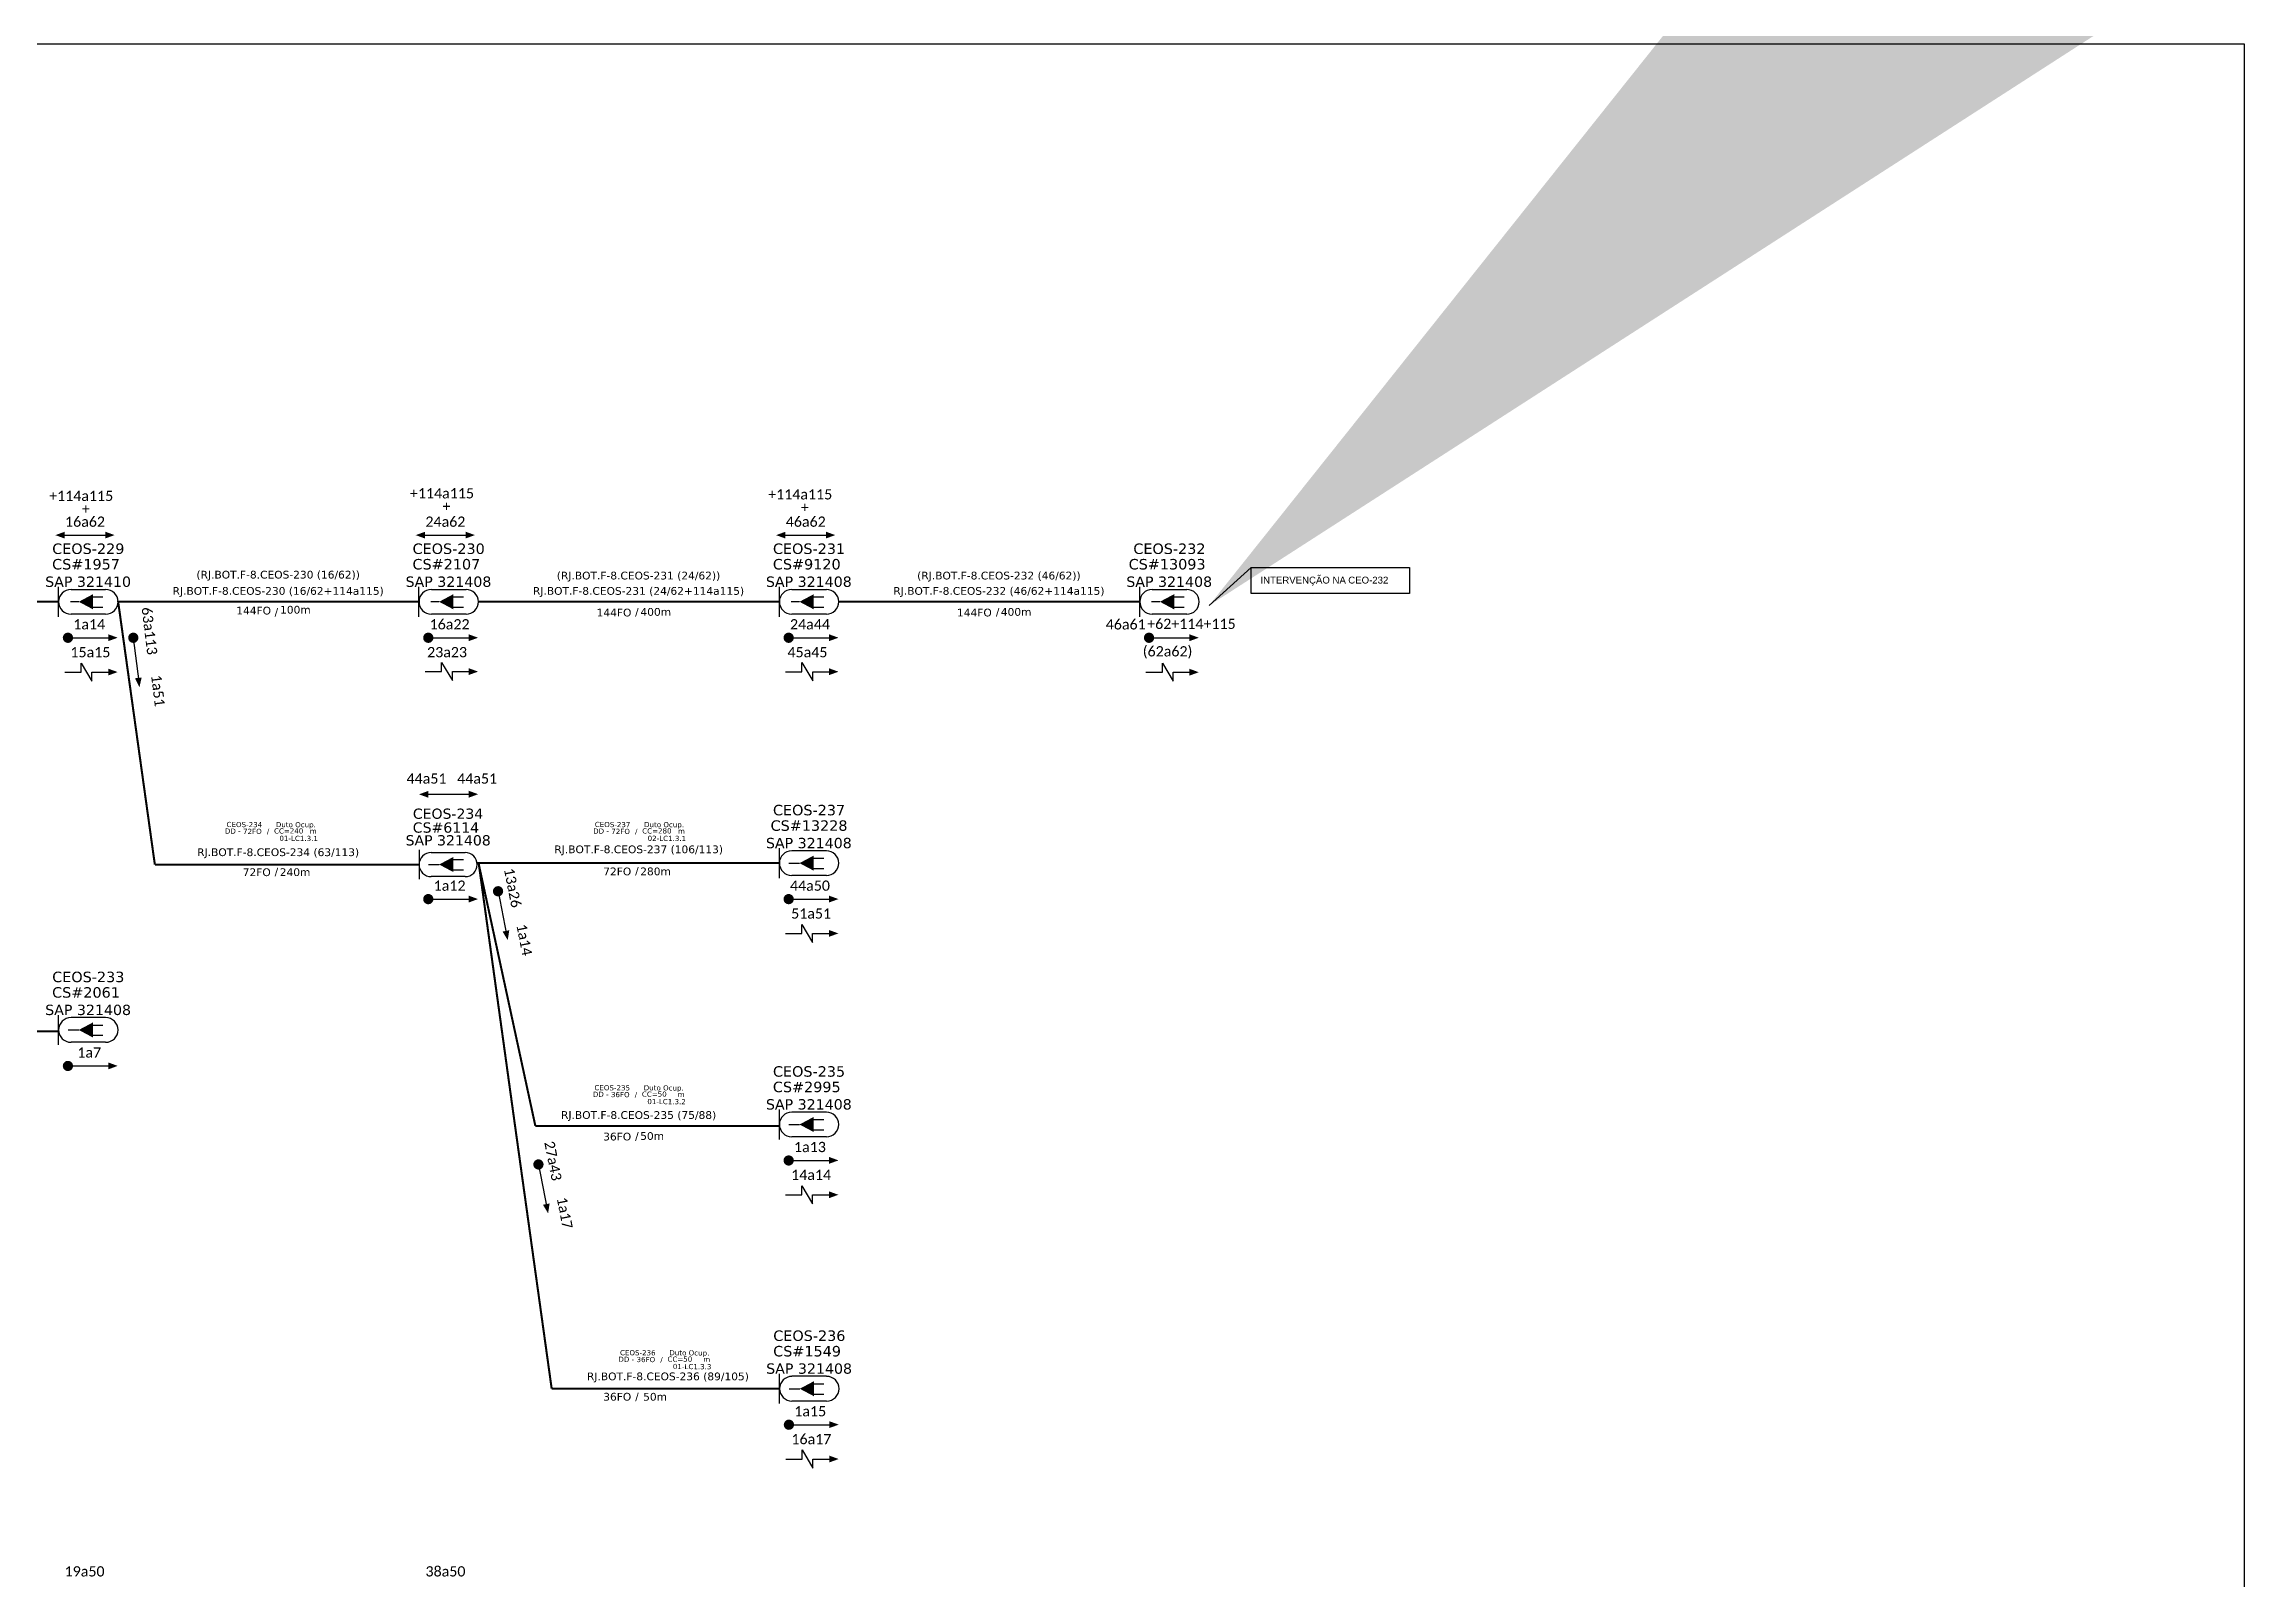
# Model space of a CAD drawing. Extents: x -4 to 1788, y 1 to 595.
# Drawn here: x 411.3 to 837.2, y 298.1 to 595.3 of the extents above; entities that cross this region are included whole.
import ezdxf
from ezdxf.enums import TextEntityAlignment as Align

# ---------------------------------------------------------------- set-up
doc = ezdxf.new("R2010")
doc.units = 0
doc.layers.add('10.4-Postes', color=1, linetype='Continuous', lineweight=0)
doc.layers.add('40.1-ETIQUETAS', color=1, linetype='Continuous', lineweight=20)
for name, color, linetype in [('20.4-CEOS', 1, 'Continuous'), ('20.5-CABO AÉREO', 1, 'Continuous'), ('20.5-CEO', 1, 'Continuous'), ('label_cabos', 7, 'Continuous'), ('SETA', 7, 'Continuous')]:
    doc.layers.add(name, color=color, linetype=linetype)
doc.styles.add('ARIAL', font='arial.ttf')
doc.styles.add('MtXpl_Calibri', font='calibri.ttf')
doc.styles.add('ROMANS', font='romans.shx')
doc.styles.add('siredit', font='verdana.ttf')
doc.dimstyles.new('CL', dxfattribs={"dimtxt": 1, "dimasz": 2, "dimexe": 0.18, "dimexo": 0.0625, "dimgap": 0.09, "dimtad": 0, "dimdec": 0, "dimrnd": 1, "dimzin": 0, "dimdsep": 46, "dimtxsty": 'siredit', "dimblk": 'NONE', "dimcen": 0, "dimse1": 1, "dimse2": 1, "dimsd1": 1, "dimsd2": 1, "dimclrt": 7, "dimadec": 0, "dimazin": 0, "dimtfac": 1, "dimtdec": 0, "dimtofl": 0, "dimtmove": 0, "dimatfit": 3, "dimfxl": 1, "dimtolj": 1, "dimtzin": 0, "dimarcsym": 0})

# ---------------------------------------------------------------- blocks, each defined once
blk = doc.blocks.new('Inst CB DT OCUP CFOA-SM-DD-S-72')
at = {"layer": 'label_cabos', "color": 0, "style": 'siredit'}
for tag, flags, p in [('ID_ATIVIDADE', 3, (1.31, 2.67)), ('FATOR', 1, (11.56, 2.55))]:
    blk.add_attdef(tag, text='', height=1, rotation=359.69, dxfattribs=dict(at, flags=flags)).set_placement(p, align=Align.MIDDLE_CENTER)
for tag, p in [('TIPO_CABO', (1.11, 0)), ('DESTINO_CABO', (3.13, 1.26)), ('CABO', (4.69, -0.05)), ('/', (7.71, -0.05)), ('LANCE', (10.41, 0.02)), ('TIPO_CABO', (13.11, 1.24)), ('UND', (16.46, 0)), ('FID', (13.65, -1.41))]:
    blk.add_attdef(tag, text='', height=1, rotation=359.69, dxfattribs=at).set_placement(p, align=Align.MIDDLE_CENTER)
blk.add_attdef('QTDE', (11.93, -0.45), '', height=1, rotation=359.69, dxfattribs=at)
blk = doc.blocks.new('Inst CB DT OCUP CFOA-SM-DD-S-36')
at = {"layer": 'label_cabos', "color": 0, "style": 'siredit'}
for tag, flags, p in [('ID_ATIVIDADE', 3, (1.31, 2.67)), ('FATOR', 1, (11.56, 2.55))]:
    blk.add_attdef(tag, text='', height=1, rotation=359.69, dxfattribs=dict(at, flags=flags)).set_placement(p, align=Align.MIDDLE_CENTER)
for tag, p in [('TIPO_CABO', (1.11, 0)), ('DESTINO_CABO', (3.13, 1.26)), ('CABO', (4.69, -0.05)), ('/', (7.71, -0.05)), ('LANCE', (10.41, 0.02)), ('TIPO_CABO', (13.11, 1.24)), ('UND', (16.46, 0)), ('FID', (13.65, -1.41))]:
    blk.add_attdef(tag, text='', height=1, rotation=359.69, dxfattribs=at).set_placement(p, align=Align.MIDDLE_CENTER)
blk.add_attdef('QTDE', (11.93, -0.45), '', height=1, rotation=359.69, dxfattribs=at)
blk = doc.blocks.new('_None')
blk = doc.blocks.new('*U112')
at = {"color": 3}
blk.add_lwpolyline([(0.0000405, 0.000041), (0.0001936, 0.000041), (0.0001936, 0.0000158), (0.0000405, 0.0000158)], close=True, dxfattribs=at)
at = {"color": 3, "style": 'ARIAL'}
blk.add_attdef('SERVIÇO_EM_EMENDA_EXIST', text='', height=0.00000666, dxfattribs=at).set_placement((0.0001321, 0.0000254), align=Align.RIGHT)
blk.add_attdef('FID', (0.0001344, 0.0000254), '', height=0.00000666, dxfattribs=at)
at = {"layer": '10.4-Postes', "lineweight": 0, "style": 'ROMANS'}
for tag, p, flags in [('ID_ATIVIDADE', (-0.0000068, -0.0000086), 3), ('QTDE', (-0.000006, -0.000014), 3), ('FATOR', (-0.0000019, -0.0000113), 1)]:
    blk.add_attdef(tag, p, '', height=0.00000209, dxfattribs=dict(at, flags=flags))
at = {"color": 3}
blk.add_leader([(-0.0000002, 0.0000042), (0.0000405, 0.000041)], dimstyle='CL', override={"dimgap": 0.09, "dimtad": 0}, dxfattribs=at)

msp = doc.modelspace()

# ---------------------------------------------------------------- linework, layer by layer
at = {"color": 7}
msp.add_lwpolyline([(-3.83, 595.26), (837.17, 595.26), (837.17, 1.26), (-3.83, 1.26)], close=True, dxfattribs=at)
at = {"color": 0, "const_width": 0.99}
for points in [[(415.43, 480.3, 1), (416.42, 480.3, 1)], [(428.52, 480.79, 1), (428.64, 479.81, 1)], [(554.95, 480.3, 1), (555.94, 480.3, 1)], [(624.71, 480.3, 1), (625.7, 480.3, 1)], [(485.19, 429.7, 1), (486.18, 429.7, 1)], [(554.95, 429.7, 1), (555.94, 429.7, 1)], [(415.43, 397.4, 1), (416.42, 397.4, 1)], [(506.91, 378.82, 1), (507.1, 377.85, 1)], [(554.95, 379.1, 1), (555.94, 379.1, 1)], [(555, 327.94, 1), (555.99, 327.94, 1)]]:
    msp.add_lwpolyline(points, format="xyb", close=True, dxfattribs=at)
at = {"color": 7, "const_width": 0.99}
for points in [[(485.19, 480.3, 1), (486.18, 480.3, 1)], [(499.09, 431.71, 1), (499.29, 430.74, 1)]]:
    msp.add_lwpolyline(points, format="xyb", close=True, dxfattribs=at)
at = {"color": 0}
for points in [[(418.48, 473.66), (418.48, 475.41), (420.57, 471.91), (420.57, 473.66)], [(488.26, 473.75), (488.26, 475.5), (490.35, 472), (490.35, 473.75)], [(558.02, 473.73), (558.02, 475.48), (560.11, 471.98), (560.11, 473.73)], [(558, 423.06), (558, 424.81), (560.09, 421.31), (560.09, 423.06)], [(558, 372.46), (558, 374.21), (560.09, 370.71), (560.09, 372.46)], [(558.05, 321.3), (558.05, 323.05), (560.14, 319.55), (560.15, 321.3)]]:
    msp.add_lwpolyline(points, dxfattribs=at)
at = {"color": 5}
msp.add_lwpolyline([(627.78, 473.63), (627.78, 475.38), (629.87, 471.88), (629.87, 473.63)], dxfattribs=at)
at = {"layer": '20.4-CEOS', "color": 7}
for p, q in [((416.52, 489.66), (423.23, 489.66)), ((486.28, 489.66), (492.99, 489.66)), ((556.04, 489.66), (562.75, 489.66)), ((423.23, 484.88), (416.52, 484.88)), ((492.99, 484.88), (486.28, 484.88)), ((562.75, 484.88), (556.04, 484.88))]:
    msp.add_line(p, q, dxfattribs=at)
at = {"layer": '20.4-CEOS', "color": 5}
for p, q in [((625.8, 489.66), (632.51, 489.66)), ((632.51, 484.88), (625.8, 484.88))]:
    msp.add_line(p, q, dxfattribs=at)
at = {"layer": '20.4-CEOS', "color": 8}
for p, q in [((562.75, 439.06), (556.04, 439.06)), ((562.75, 434.28), (556.04, 434.28)), ((423.23, 406.76), (416.52, 406.76)), ((423.23, 401.98), (416.52, 401.98)), ((562.75, 388.47), (556.04, 388.47)), ((562.75, 383.68), (556.04, 383.68)), ((562.8, 337.31), (556.09, 337.31)), ((562.8, 332.52), (556.09, 332.52))]:
    msp.add_line(p, q, dxfattribs=at)
at = {"layer": '20.4-CEOS', "color": 7}
for points in [[(414.12, 484.38), (414.12, 490.15)], [(483.88, 484.38), (483.88, 490.15)], [(553.64, 484.38), (553.64, 490.15)], [(418.02, 487.27), (416.41, 487.27)], [(420.67, 488.22), (422.71, 488.22)], [(420.67, 486.23), (422.71, 486.23)], [(487.78, 487.27), (486.17, 487.27)], [(490.43, 488.22), (492.47, 488.22)], [(490.43, 486.23), (492.47, 486.23)], [(557.54, 487.27), (555.93, 487.27)], [(560.19, 488.22), (562.23, 488.22)], [(560.19, 486.23), (562.23, 486.23)], [(485.74, 436.4), (487.78, 436.4)], [(490.43, 437.35), (492.47, 437.35)], [(490.43, 435.36), (492.47, 435.36)]]:
    msp.add_lwpolyline(points, dxfattribs=at)
at = {"layer": '20.4-CEOS', "color": 5}
for points in [[(623.4, 484.38), (623.4, 490.15)], [(627.3, 487.27), (625.69, 487.27)], [(629.95, 488.22), (631.99, 488.22)], [(629.95, 486.23), (631.99, 486.23)]]:
    msp.add_lwpolyline(points, dxfattribs=at)
at = {"layer": '20.4-CEOS', "color": 7}
for points in [[(418.02, 487.27, 0, 2.95, 0), (420.79, 487.27, 2.95, 2.95, 0)], [(487.78, 487.27, 0, 2.95, 0), (490.55, 487.27, 2.95, 2.95, 0)], [(557.54, 487.27, 0, 2.95, 0), (560.31, 487.27, 2.95, 2.95, 0)], [(487.78, 436.4, 0, 2.95, 0), (490.55, 436.4, 2.95, 2.95, 0)]]:
    msp.add_lwpolyline(points, format="xyseb", dxfattribs=at)
at = {"layer": '20.4-CEOS', "color": 5}
msp.add_lwpolyline([(627.3, 487.27, 0, 2.95, 0), (630.07, 487.27, 2.95, 2.95, 0)], format="xyseb", dxfattribs=at)
at = {"layer": '20.4-CEOS', "color": 8}
for points in [[(553.64, 433.79), (553.64, 439.56)], [(555.5, 436.67), (557.54, 436.67)], [(560.19, 437.62), (562.23, 437.62)], [(560.19, 435.63), (562.23, 435.63)], [(414.12, 401.49), (414.12, 407.26)], [(420.67, 405.32), (422.71, 405.32)], [(415.98, 404.37), (418.02, 404.37)], [(420.67, 403.33), (422.71, 403.33)], [(553.64, 383.19), (553.64, 388.96)], [(555.5, 386.07), (557.54, 386.07)], [(560.19, 387.02), (562.23, 387.02)], [(560.19, 385.03), (562.23, 385.03)], [(553.7, 332.03), (553.7, 337.8)], [(555.56, 334.91), (557.59, 334.91)], [(560.24, 335.86), (562.28, 335.86)], [(560.24, 333.87), (562.28, 333.87)]]:
    msp.add_lwpolyline(points, dxfattribs=at)
for points in [[(557.54, 436.67, 0, 2.95, 0), (560.31, 436.67, 2.95, 2.95, 0)], [(418.02, 404.37, 0, 2.95, 0), (420.79, 404.37, 2.95, 2.95, 0)], [(557.54, 386.07, 0, 2.95, 0), (560.31, 386.07, 2.95, 2.95, 0)], [(557.59, 334.91, 0, 2.95, 0), (560.37, 334.91, 2.95, 2.95, 0)]]:
    msp.add_lwpolyline(points, format="xyseb", dxfattribs=at)
at = {"layer": '20.4-CEOS', "color": 7}
for centre, start, end in [((416.52, 487.27), 90, 270), ((423.23, 487.27), 270, 90), ((486.28, 487.27), 90, 270), ((492.99, 487.27), 270, 90), ((556.04, 487.27), 90, 270), ((562.75, 487.27), 270, 90)]:
    msp.add_arc(centre, 2.39, start, end, dxfattribs=at)
at = {"layer": '20.4-CEOS', "color": 5}
for centre, start, end in [((625.8, 487.27), 90, 270), ((632.51, 487.27), 270, 90)]:
    msp.add_arc(centre, 2.39, start, end, dxfattribs=at)
at = {"layer": '20.4-CEOS', "color": 8}
for centre, start, end in [((556.04, 436.67), 90, 270), ((562.75, 436.67), 270, 90), ((416.52, 404.37), 90, 270), ((423.23, 404.37), 270, 90), ((556.04, 386.07), 90, 270), ((562.75, 386.07), 270, 90), ((556.09, 334.91), 90, 270), ((562.8, 334.91), 270, 90)]:
    msp.add_arc(centre, 2.39, start, end, dxfattribs=at)
at = {"layer": '20.5-CABO AÉREO', "color": 5, "ltscale": 50, "const_width": 0.4}
for points in [[(425.62, 487.27), (483.88, 487.27)], [(495.38, 487.27), (553.64, 487.27)], [(565.14, 487.27), (623.4, 487.27)]]:
    msp.add_lwpolyline(points, dxfattribs=at)
at = {"layer": '20.5-CABO AÉREO', "color": 7, "ltscale": 50, "const_width": 0.4}
for points in [[(425.68, 487.27), (425.65, 487.27), (432.75, 436.39)], [(432.75, 436.39), (483.9, 436.39)], [(495.44, 436.67), (495.41, 436.67), (506.41, 385.79)], [(495.38, 436.67), (553.64, 436.67)], [(495.44, 436.67), (502.48, 385.79), (509.57, 334.91)], [(366.99, 404.09), (414.14, 404.09)], [(506.41, 385.79), (553.66, 385.79)], [(509.57, 334.91), (553.7, 334.91)]]:
    msp.add_lwpolyline(points, dxfattribs=at)
at = {"layer": '20.5-CEO', "color": 7}
for p, q in [((486.24, 438.73), (492.82, 438.73)), ((492.82, 434.05), (486.24, 434.05))]:
    msp.add_line(p, q, dxfattribs=at)
msp.add_lwpolyline([(483.9, 439.22), (483.9, 433.57)], dxfattribs=at)
for centre, start, end in [((486.24, 436.39), 90, 270), ((492.82, 436.39), 270, 90)]:
    msp.add_arc(centre, 2.34, start, end, dxfattribs=at)
at = {"layer": '40.1-ETIQUETAS', "color": 5, "const_width": 0.4}
msp.add_lwpolyline([(355.86, 487.27), (414.12, 487.27)], dxfattribs=at)
at = {"layer": 'SETA', "color": 0}
for points in [[(415.31, 500.17), (423.82, 500.17)], [(485.07, 500.17), (493.58, 500.17)], [(554.83, 500.17), (563.34, 500.17)], [(415.92, 480.3), (424.43, 480.3)], [(428.58, 480.3), (429.62, 471.85)], [(555.44, 480.3), (563.95, 480.3)], [(625.2, 480.3), (633.71, 480.3)], [(415.32, 473.66), (418.48, 473.66)], [(420.57, 473.66), (423.73, 473.66)], [(485.1, 473.75), (488.26, 473.75)], [(490.35, 473.75), (493.51, 473.75)], [(554.85, 473.73), (558.02, 473.73)], [(560.11, 473.73), (563.27, 473.73)], [(485.7, 449.99), (494.21, 449.99)], [(499.19, 431.22), (500.83, 422.87)], [(555.44, 429.7), (563.95, 429.7)], [(554.84, 423.06), (558, 423.06)], [(560.09, 423.06), (563.25, 423.06)], [(415.92, 397.4), (424.43, 397.4)], [(555.44, 379.1), (563.95, 379.1)], [(507, 378.33), (508.64, 369.98)], [(554.84, 372.46), (558, 372.46)], [(560.09, 372.46), (563.25, 372.46)], [(555.5, 327.94), (564.01, 327.94)], [(554.89, 321.3), (558.05, 321.3)], [(560.15, 321.3), (563.31, 321.3)]]:
    msp.add_lwpolyline(points, dxfattribs=at)
at = {"layer": 'SETA', "color": 7}
for points in [[(485.68, 480.3), (494.19, 480.3)], [(485.68, 429.7), (494.19, 429.7)]]:
    msp.add_lwpolyline(points, dxfattribs=at)
at = {"layer": 'SETA', "color": 5}
for points in [[(624.61, 473.63), (627.78, 473.63)], [(629.87, 473.63), (633.03, 473.63)]]:
    msp.add_lwpolyline(points, dxfattribs=at)
at = {"layer": 'SETA', "color": 0}
for points in [[(415.31, 500.83), (413.49, 500.17), (415.31, 499.51)], [(423.14, 500.84), (424.95, 500.18), (423.14, 499.52)], [(485.07, 500.83), (483.25, 500.17), (485.07, 499.51)], [(492.89, 500.84), (494.71, 500.18), (492.89, 499.52)], [(554.83, 500.83), (553.01, 500.17), (554.83, 499.51)], [(562.65, 500.84), (564.47, 500.18), (562.65, 499.52)], [(423.75, 480.97), (425.56, 480.31), (423.75, 479.65)], [(563.27, 480.97), (565.08, 480.31), (563.27, 479.65)], [(633.03, 480.97), (634.84, 480.31), (633.03, 479.65)], [(423.73, 474.32), (425.55, 473.66), (423.73, 473)], [(493.51, 474.41), (495.32, 473.75), (493.51, 473.09)], [(563.27, 474.39), (565.08, 473.73), (563.27, 473.07)], [(430.2, 472.61), (429.77, 470.73), (428.89, 472.45)], [(485.7, 449.33), (483.89, 449.99), (485.7, 450.65)], [(493.53, 450.67), (495.34, 450.01), (493.53, 449.35)], [(563.27, 430.37), (565.08, 429.71), (563.27, 429.05)], [(501.36, 423.67), (501.06, 421.76), (500.06, 423.42)], [(563.25, 423.72), (565.07, 423.06), (563.25, 422.4)], [(423.75, 398.07), (425.56, 397.41), (423.75, 396.75)], [(563.27, 379.78), (565.08, 379.12), (563.27, 378.46)], [(509.17, 370.78), (508.88, 368.87), (507.88, 370.53)], [(563.25, 373.12), (565.07, 372.46), (563.25, 371.8)], [(563.32, 328.62), (565.14, 327.96), (563.32, 327.3)], [(563.31, 321.96), (565.12, 321.3), (563.31, 320.64)]]:
    msp.add_solid(points, dxfattribs=at)
at = {"layer": 'SETA', "color": 7}
for points in [[(493.51, 480.97), (495.32, 480.31), (493.51, 479.65)], [(493.51, 430.37), (495.32, 429.71), (493.51, 429.05)]]:
    msp.add_solid(points, dxfattribs=at)
at = {"layer": 'SETA', "color": 5}
msp.add_solid([(633.03, 474.29), (634.84, 473.63), (633.03, 472.97)], dxfattribs=at)

# ---------------------------------------------------------------- block references
at = {"color": 0, "lineweight": 0, "xscale": 199999.9999999376, "yscale": 199999.9999999376, "zscale": 199999.9999999376}
msp.add_blockref('*U112', (636.89, 485.72), dxfattribs=at).add_auto_attribs({'SERVIÇO_EM_EMENDA_EXIST': 'INTERVENÇÃO NA', 'FID': 'CEO-232'})
at = {"color": 6, "lineweight": 0}
ref = msp.add_blockref('Inst CB DT OCUP CFOA-SM-DD-S-72', (446.94, 442.88), dxfattribs=at)
ref.add_attrib('DESTINO_CABO', 'CEOS-234', dxfattribs={"layer": 'label_cabos', "color": 0, "height": 1, "rotation": 359.69, "style": 'siredit'}).set_placement((450.08, 444.14), align=Align.MIDDLE_CENTER)
ref.add_attrib('TIPO_CABO', 'Duto Ocup.', dxfattribs={"layer": 'label_cabos', "color": 0, "height": 1, "rotation": 359.69, "style": 'siredit'}).set_placement((460.05, 444.12), align=Align.MIDDLE_CENTER)
ref.add_attrib('/', '/', dxfattribs={"layer": 'label_cabos', "color": 0, "height": 1, "rotation": 359.69, "style": 'siredit'}).set_placement((454.66, 442.82), align=Align.MIDDLE_CENTER)
ref.add_attrib('FID', '01-LC1.3.1', dxfattribs={"layer": 'label_cabos', "color": 0, "height": 1, "rotation": 359.69, "style": 'siredit'}).set_placement((460.59, 441.46), align=Align.MIDDLE_CENTER)
ref.add_attrib('LANCE', 'CC=', dxfattribs={"layer": 'label_cabos', "color": 0, "height": 1, "rotation": 359.69, "style": 'siredit'}).set_placement((457.35, 442.9), align=Align.MIDDLE_CENTER)
ref.add_attrib('UND', 'm', dxfattribs={"layer": 'label_cabos', "color": 0, "height": 1, "rotation": 359.69, "style": 'siredit'}).set_placement((463.41, 442.88), align=Align.MIDDLE_CENTER)
ref.add_attrib('CABO', '72FO', dxfattribs={"layer": 'label_cabos', "color": 0, "height": 1, "rotation": 359.69, "style": 'siredit'}).set_placement((451.63, 442.82), align=Align.MIDDLE_CENTER)
ref.add_attrib('TIPO_CABO', 'DD - ', dxfattribs={"layer": 'label_cabos', "color": 0, "height": 1, "rotation": 359.69, "style": 'siredit'}).set_placement((448.06, 442.87), align=Align.MIDDLE_CENTER)
ref.add_attrib('QTDE', '240', (458.87, 442.42), dxfattribs={"layer": 'label_cabos', "color": 0, "height": 1, "rotation": 359.69, "style": 'siredit'})
ref = msp.add_blockref('Inst CB DT OCUP CFOA-SM-DD-S-72', (518.23, 442.88), dxfattribs=at)
ref.add_attrib('DESTINO_CABO', 'CEOS-237', dxfattribs={"layer": 'label_cabos', "color": 0, "height": 1, "rotation": 359.69, "style": 'siredit'}).set_placement((521.36, 444.14), align=Align.MIDDLE_CENTER)
ref.add_attrib('TIPO_CABO', 'Duto Ocup.', dxfattribs={"layer": 'label_cabos', "color": 0, "height": 1, "rotation": 359.69, "style": 'siredit'}).set_placement((531.33, 444.12), align=Align.MIDDLE_CENTER)
ref.add_attrib('/', '/', dxfattribs={"layer": 'label_cabos', "color": 0, "height": 1, "rotation": 359.69, "style": 'siredit'}).set_placement((525.94, 442.82), align=Align.MIDDLE_CENTER)
ref.add_attrib('FID', '02-LC1.3.1', dxfattribs={"layer": 'label_cabos', "color": 0, "height": 1, "rotation": 359.69, "style": 'siredit'}).set_placement((531.87, 441.46), align=Align.MIDDLE_CENTER)
ref.add_attrib('LANCE', 'CC=', dxfattribs={"layer": 'label_cabos', "color": 0, "height": 1, "rotation": 359.69, "style": 'siredit'}).set_placement((528.63, 442.9), align=Align.MIDDLE_CENTER)
ref.add_attrib('UND', 'm', dxfattribs={"layer": 'label_cabos', "color": 0, "height": 1, "rotation": 359.69, "style": 'siredit'}).set_placement((534.69, 442.88), align=Align.MIDDLE_CENTER)
ref.add_attrib('CABO', '72FO', dxfattribs={"layer": 'label_cabos', "color": 0, "height": 1, "rotation": 359.69, "style": 'siredit'}).set_placement((522.91, 442.82), align=Align.MIDDLE_CENTER)
ref.add_attrib('TIPO_CABO', 'DD - ', dxfattribs={"layer": 'label_cabos', "color": 0, "height": 1, "rotation": 359.69, "style": 'siredit'}).set_placement((519.34, 442.87), align=Align.MIDDLE_CENTER)
ref.add_attrib('QTDE', '280', (530.15, 442.42), dxfattribs={"layer": 'label_cabos', "color": 0, "height": 1, "rotation": 359.69, "style": 'siredit'})
ref = msp.add_blockref('Inst CB DT OCUP CFOA-SM-DD-S-36', (518.16, 391.92), dxfattribs=at)
ref.add_attrib('DESTINO_CABO', 'CEOS-235', dxfattribs={"layer": 'label_cabos', "color": 0, "height": 1, "rotation": 359.69, "style": 'siredit'}).set_placement((521.29, 393.18), align=Align.MIDDLE_CENTER)
ref.add_attrib('TIPO_CABO', 'Duto Ocup.', dxfattribs={"layer": 'label_cabos', "color": 0, "height": 1, "rotation": 359.69, "style": 'siredit'}).set_placement((531.27, 393.16), align=Align.MIDDLE_CENTER)
ref.add_attrib('/', '/', dxfattribs={"layer": 'label_cabos', "color": 0, "height": 1, "rotation": 359.69, "style": 'siredit'}).set_placement((525.88, 391.86), align=Align.MIDDLE_CENTER)
ref.add_attrib('FID', '01-LC1.3.2', dxfattribs={"layer": 'label_cabos', "color": 0, "height": 1, "rotation": 359.69, "style": 'siredit'}).set_placement((531.81, 390.5), align=Align.MIDDLE_CENTER)
ref.add_attrib('LANCE', 'CC=', dxfattribs={"layer": 'label_cabos', "color": 0, "height": 1, "rotation": 359.69, "style": 'siredit'}).set_placement((528.57, 391.94), align=Align.MIDDLE_CENTER)
ref.add_attrib('UND', 'm', dxfattribs={"layer": 'label_cabos', "color": 0, "height": 1, "rotation": 359.69, "style": 'siredit'}).set_placement((534.63, 391.92), align=Align.MIDDLE_CENTER)
ref.add_attrib('CABO', '36FO', dxfattribs={"layer": 'label_cabos', "color": 0, "height": 1, "rotation": 359.69, "style": 'siredit'}).set_placement((522.85, 391.86), align=Align.MIDDLE_CENTER)
ref.add_attrib('TIPO_CABO', 'DD - ', dxfattribs={"layer": 'label_cabos', "color": 0, "height": 1, "rotation": 359.69, "style": 'siredit'}).set_placement((519.28, 391.91), align=Align.MIDDLE_CENTER)
ref.add_attrib('QTDE', '50', (530.09, 391.46), dxfattribs={"layer": 'label_cabos', "color": 0, "height": 1, "rotation": 359.69, "style": 'siredit'})
ref = msp.add_blockref('Inst CB DT OCUP CFOA-SM-DD-S-36', (523.11, 340.61), dxfattribs=at)
ref.add_attrib('DESTINO_CABO', 'CEOS-236', dxfattribs={"layer": 'label_cabos', "color": 0, "height": 1, "rotation": 359.69, "style": 'siredit'}).set_placement((526.24, 341.88), align=Align.MIDDLE_CENTER)
ref.add_attrib('TIPO_CABO', 'Duto Ocup.', dxfattribs={"layer": 'label_cabos', "color": 0, "height": 1, "rotation": 359.69, "style": 'siredit'}).set_placement((536.22, 341.86), align=Align.MIDDLE_CENTER)
ref.add_attrib('/', '/', dxfattribs={"layer": 'label_cabos', "color": 0, "height": 1, "rotation": 359.69, "style": 'siredit'}).set_placement((530.83, 340.56), align=Align.MIDDLE_CENTER)
ref.add_attrib('FID', '01-LC1.3.3', dxfattribs={"layer": 'label_cabos', "color": 0, "height": 1, "rotation": 359.69, "style": 'siredit'}).set_placement((536.76, 339.2), align=Align.MIDDLE_CENTER)
ref.add_attrib('LANCE', 'CC=', dxfattribs={"layer": 'label_cabos', "color": 0, "height": 1, "rotation": 359.69, "style": 'siredit'}).set_placement((533.52, 340.64), align=Align.MIDDLE_CENTER)
ref.add_attrib('UND', 'm', dxfattribs={"layer": 'label_cabos', "color": 0, "height": 1, "rotation": 359.69, "style": 'siredit'}).set_placement((539.58, 340.62), align=Align.MIDDLE_CENTER)
ref.add_attrib('CABO', '36FO', dxfattribs={"layer": 'label_cabos', "color": 0, "height": 1, "rotation": 359.69, "style": 'siredit'}).set_placement((527.8, 340.56), align=Align.MIDDLE_CENTER)
ref.add_attrib('TIPO_CABO', 'DD - ', dxfattribs={"layer": 'label_cabos', "color": 0, "height": 1, "rotation": 359.69, "style": 'siredit'}).set_placement((524.22, 340.61), align=Align.MIDDLE_CENTER)
ref.add_attrib('QTDE', '50', (535.04, 340.16), dxfattribs={"layer": 'label_cabos', "color": 0, "height": 1, "rotation": 359.69, "style": 'siredit'})

# ---------------------------------------------------------------- texts
at = {"color": 1, "style": 'MtXpl_Calibri'}
for s, p in [('+114a115', (412.29, 506.78)), ('+114a115', (482.13, 507.28)), ('+114a115', (551.48, 507.08)), ('+', (418.62, 504.27)), ('+', (488.45, 504.77)), ('+', (557.8, 504.57)), ('+62+114+115', (624.85, 482.01))]:
    msp.add_text(s, height=1.98, dxfattribs=at).set_placement(p)
at = {"color": 7, "style": 'MtXpl_Calibri'}
msp.add_text('46a61', height=1.98, dxfattribs=at).set_placement((616.82, 481.91))
at = {"color": 5, "style": 'MtXpl_Calibri'}
msp.add_text('(62a62)', height=1.98, dxfattribs=at).set_placement((623.99, 476.69))
at = {"color": 0, "char_height": 1.98, "width": 25.1052, "attachment_point": 5}
for s, insert in [('{\\fCalibri|b0|i0|c0|p34;\\C7;16a62}', (419.23, 502.77)), ('{\\fCalibri|b0|i0|c0|p34;\\C7;24a62}', (488.99, 502.77)), ('{\\fCalibri|b0|i0|c0|p34;\\C7;46a62}', (558.75, 502.77)), ('{\\fCalibri|b0|i0|c0|p34;\\C7;1a14}', (420.05, 482.9)), ('{\\fCalibri|b0|i0|c0|p34;\\C7;15a15}', (420.27, 477.5)), ('{\\fCalibri|b0|i0|c0|p34;\\C7;23a23}', (489.32, 477.5)), ('{\\fCalibri|b0|i0|c0|p34;\\C7;45a45}', (559.08, 477.5)), ('{\\fCalibri|b0|i0|c0|p34;\\C7;44a51}', (485.34, 453.04)), ('{\\fCalibri|b0|i0|c0|p34;\\C7;44a51}', (495.14, 453.04)), ('{\\fCalibri|b0|i0|c0|p34;\\C7;44a50}', (559.57, 432.3)), ('{\\fCalibri|b0|i0|c0|p34;\\C7;51a51}', (559.79, 426.91)), ('{\\fCalibri|b0|i0|c0|p34;\\C7;1a7}', (420.05, 400)), ('{\\fCalibri|b0|i0|c0|p34;\\C7;1a13}', (559.57, 381.7)), ('{\\fCalibri|b0|i0|c0|p34;\\C7;14a14}', (559.79, 376.31)), ('{\\fCalibri|b0|i0|c0|p34;\\C7;1a15}', (559.62, 330.54)), ('{\\fCalibri|b0|i0|c0|p34;\\C7;16a17}', (559.84, 325.15)), ('{\\fCalibri|b0|i0|c0|p34;\\C7;19a50}', (419.15, 299.54)), ('{\\fCalibri|b0|i0|c0|p34;\\C7;38a50}', (489.01, 299.54))]:
    msp.add_mtext(s, dxfattribs=dict(at, insert=insert))
for s, insert, rotation in [('{\\fCalibri|b0|i0|c0|p34;\\C7;63a113}', (431.71, 481.62), 277.0192), ('{\\fCalibri|b0|i0|c0|p34;\\C7;1a51}', (433.37, 470.06), 277.0192), ('{\\fCalibri|b0|i0|c0|p34;\\C7;1a14}', (504.28, 421.82), 281.1141), ('{\\fCalibri|b0|i0|c0|p34;\\C7;27a43}', (509.83, 379.01), 281.1141), ('{\\fCalibri|b0|i0|c0|p34;\\C7;1a17}', (512.1, 368.94), 281.1141)]:
    msp.add_mtext(s, dxfattribs=dict(at, insert=insert, rotation=rotation))
at = {"color": 7, "char_height": 1.98, "width": 25.1052, "attachment_point": 5}
for s, insert in [('{\\fCalibri|b0|i0|c0|p34;\\C7;16a22}', (489.81, 482.9)), ('{\\fCalibri|b0|i0|c0|p34;\\C7;24a44}', (559.57, 482.9)), ('{\\fCalibri|b0|i0|c0|p34;\\C7;1a12}', (489.81, 432.3))]:
    msp.add_mtext(s, dxfattribs=dict(at, insert=insert))
at = {"color": 5, "insert": (502.02, 431.89), "char_height": 1.98, "width": 25.1052, "attachment_point": 5, "rotation": 281.1141}
msp.add_mtext('{\\fCalibri|b0|i0|c0|p34;\\C7;13a26}', dxfattribs=at)
at = {"layer": '20.4-CEOS', "color": 7, "style": 'siredit'}
for s, height, p in [('CEOS-229', 2.028, (419.87, 497.54)), ('CEOS-230', 2.028, (489.63, 497.54)), ('CEOS-231', 2.028, (559.39, 497.54)), ('CEOS-232', 2.028, (629.15, 497.54)), ('CS#1957 ', 2.028, (419.87, 494.54)), ('CS#2107 ', 2.028, (489.63, 494.54)), ('CS#9120 ', 2.028, (559.39, 494.54)), ('CS#13093 ', 2.028, (629.15, 494.54)), ('SAP 321410', 2, (419.83, 491.16)), ('SAP 321408', 2, (489.59, 491.16)), ('SAP 321408', 2, (559.35, 491.16)), ('SAP 321408', 2, (629.11, 491.16)), ('CEOS-237', 2.028, (559.39, 446.94)), ('CS#13228', 2.028, (559.39, 443.94)), ('SAP 321408', 2, (559.35, 440.56)), ('CEOS-233', 2.028, (419.87, 414.64)), ('SAP 321408', 2, (419.83, 408.26)), ('CS#2061 ', 2.028, (419.87, 411.64)), ('CEOS-235', 2.028, (559.39, 396.34)), ('CS#2995 ', 2.028, (559.39, 393.34)), ('SAP 321408', 2, (559.35, 389.97)), ('CEOS-236', 2.028, (559.45, 345.18)), ('CS#1549 ', 2.028, (559.45, 342.18)), ('SAP 321408', 2, (559.4, 338.81))]:
    msp.add_text(s, height=height, dxfattribs=at).set_placement(p, align=Align.MIDDLE_CENTER)
msp.add_text('CEOS-234', height=1.977, dxfattribs=at).set_placement((489.51, 447.23), align=Align.TOP_CENTER)
at = {"layer": '20.5-CEO', "color": 7, "style": 'siredit'}
for s, p in [('CS#6114 ', (489.53, 444.55)), ('SAP 321408', (489.53, 442.08))]:
    msp.add_text(s, height=1.985, dxfattribs=at).set_placement(p, align=Align.TOP_CENTER)
at = {"layer": '40.1-ETIQUETAS', "color": 1, "style": 'siredit'}
for s, p in [('RJ.BOT.F-8.CEOS-230 (16/62+114a115)', (456.62, 489.37)), ('RJ.BOT.F-8.CEOS-231 (24/62+114a115)', (526.38, 489.37)), ('RJ.BOT.F-8.CEOS-232 (46/62+114a115)', (596.14, 489.37))]:
    msp.add_text(s, height=1.5, dxfattribs=at).set_placement(p, align=Align.MIDDLE_CENTER)
at = {"layer": '40.1-ETIQUETAS', "color": 5, "style": 'siredit'}
for s, p in [('(RJ.BOT.F-8.CEOS-230 (16/62))', (456.62, 492.52)), ('(RJ.BOT.F-8.CEOS-231 (24/62))', (526.38, 492.34)), ('(RJ.BOT.F-8.CEOS-232 (46/62))', (596.14, 492.34))]:
    msp.add_text(s, height=1.5, dxfattribs=at).set_placement(p, align=Align.MIDDLE_CENTER)
at = {"layer": '40.1-ETIQUETAS', "color": 0, "style": 'siredit'}
for s, p in [('144FO', (455.24, 485.56)), ('/', (456.62, 485.31)), ('144FO', (525, 485.18)), ('/', (526.4, 485.31)), ('144FO', (594.76, 485.18)), ('/', (596.24, 485.31)), ('72FO', (455.18, 434.91)), ('/', (456.63, 435.05)), ('72FO', (524.97, 435.06)), ('/', (526.42, 435.2)), ('36FO', (524.96, 383.73)), ('/', (526.41, 383.84)), ('36FO', (524.97, 333.36)), ('/', (526.42, 333.4))]:
    msp.add_text(s, height=1.5, dxfattribs=at).set_placement(p, align=Align.MIDDLE_RIGHT)
for s, p in [('100m', (456.99, 485.73)), ('400m', (526.75, 485.31)), ('400m', (596.51, 485.31)), ('240m', (456.93, 434.92)), ('280m', (526.71, 435.07)), ('50m', (526.7, 383.84)), ('50m', (527.27, 333.35))]:
    msp.add_text(s, height=1.5, dxfattribs=at).set_placement(p, align=Align.MIDDLE_LEFT)
for s, p in [('RJ.BOT.F-8.CEOS-234 (63/113)', (456.62, 438.78)), ('RJ.BOT.F-8.CEOS-237 (106/113)', (526.41, 439.34)), ('RJ.BOT.F-8.CEOS-235 (75/88)', (526.4, 387.9)), ('RJ.BOT.F-8.CEOS-236 (89/105)', (532.07, 337.3))]:
    msp.add_text(s, height=1.5, dxfattribs=at).set_placement(p, align=Align.MIDDLE_CENTER)

doc.saveas('drawing.dxf')
